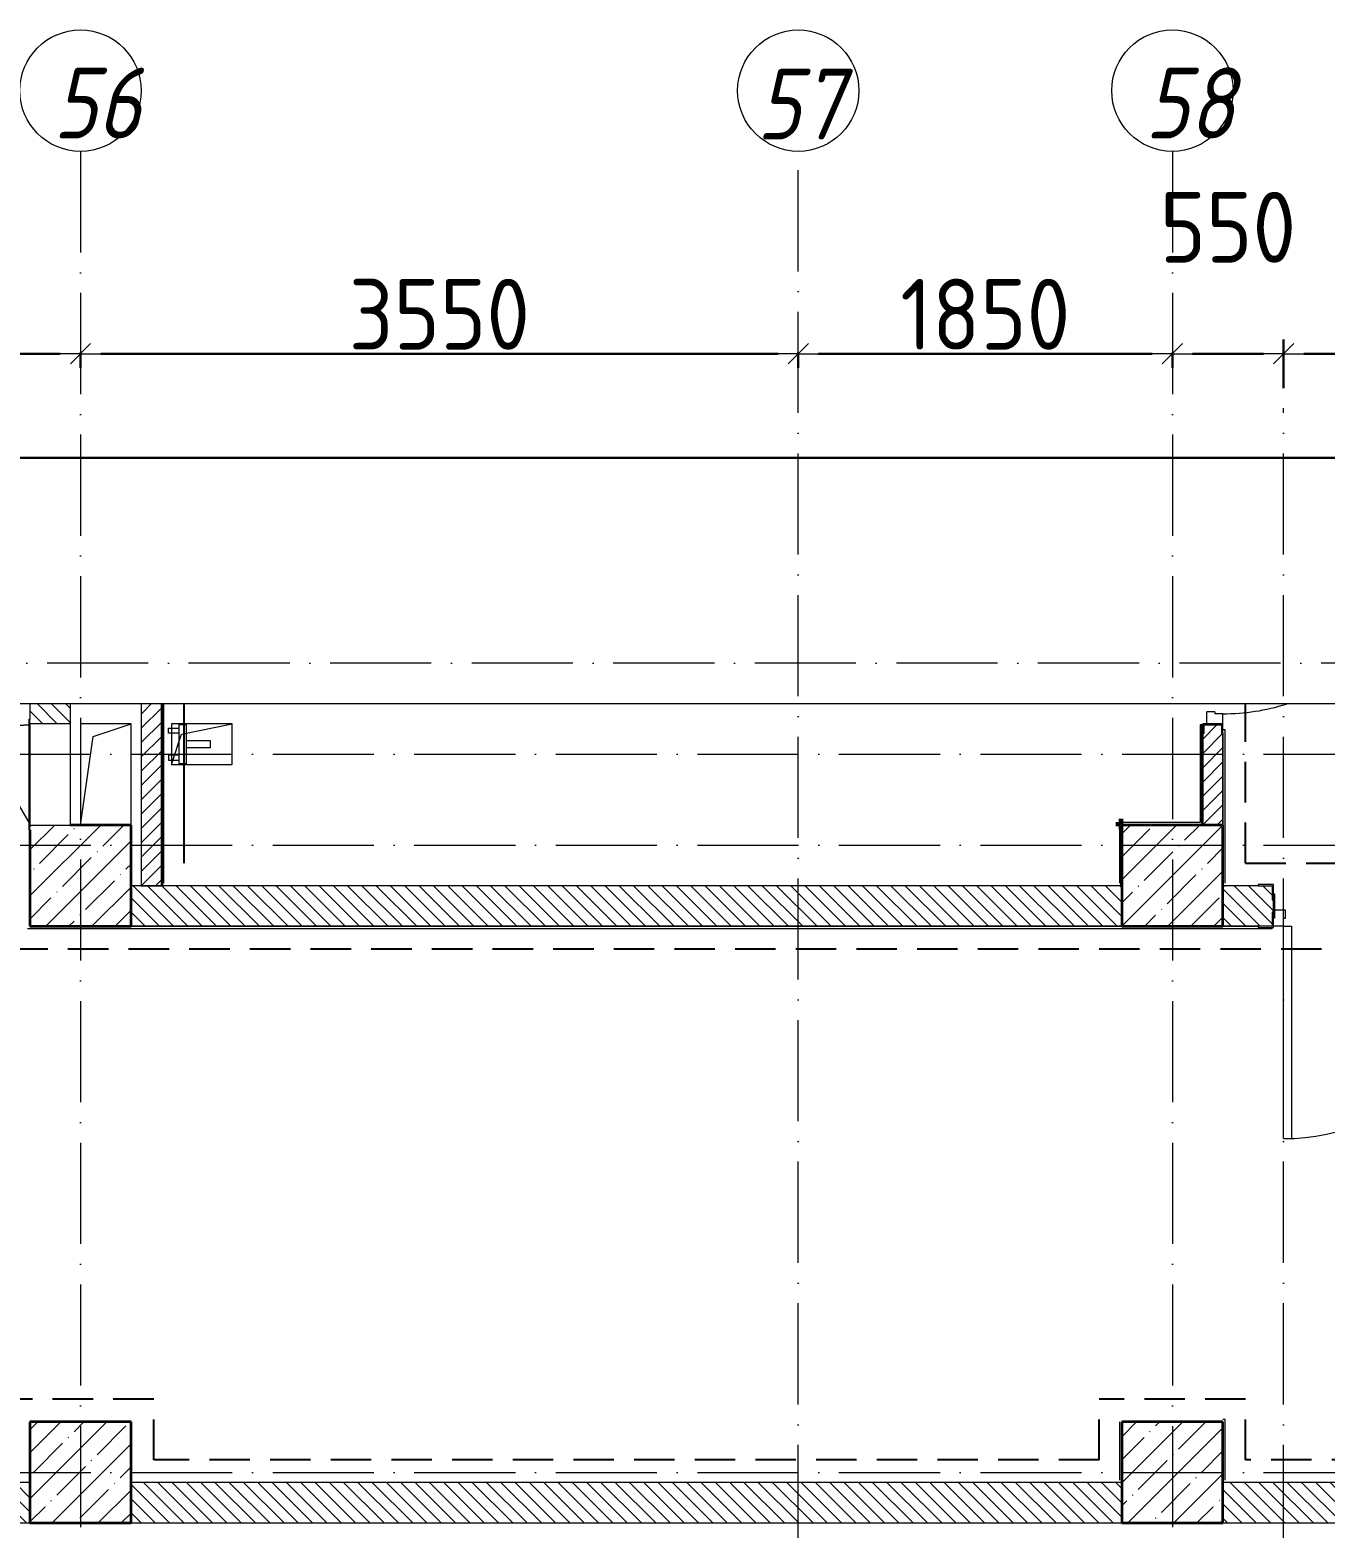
# Model space of a CAD drawing. Header units: millimetres. Extents: x -213536 to 1564669, y -45299 to 942238.
# Drawn here: x 286096 to 292501, y 257590 to 264995 of the extents above; entities that cross this region are included whole.
import ezdxf

# ---------------------------------------------------------------- set-up
doc = ezdxf.new("R2010")
doc.units = ezdxf.units.MM
for name, pattern in [('200_ШТРИХ_ш1п0_6_', [160, 100, -60]), ('50_200_ШТРИХ_1Т_ш5_п1_п1_', [700, 500, -100, 0, -100]), ('Штриховая _2 мм - 1 мм_', [300, 200, -100])]:
    doc.linetypes.add(name, pattern=pattern)
for name, color, linetype, lineweight in [('0-1', 7, 'Continuous', 5), ('0-2', 7, 'Continuous', 9), ('Каркас_Импост', 7, 'Continuous', 13), ('Несущие колонны', 7, 'Continuous', 9), ('Несущие колонны-1', 7, 'Continuous', 35), ('Обобщенные модели', 7, 'Continuous', 9), ('Общие ребра', 7, 'Continuous', 9), ('Окна', 7, 'Continuous', 9), ('Оси', 7, 'Continuous', 9), ('Оси-1', 7, 'Continuous', 20), ('Оси-2', 7, '50_200_ШТРИХ_1Т_ш5_п1_п1_', 9), ('Открывание в плане-2', 7, '200_ШТРИХ_ш1п0_6_', 9), ('Открывание-1', 7, 'Continuous', 9), ('Панель', 7, 'Continuous', 13), ('Размеры', 7, 'Continuous', 15), ('Стены-1', 7, 'Continuous', 13), ('Штриховка разреза-1', 7, 'Continuous', 9), ('Элементы узлов', 7, 'Continuous', 9)]:
    doc.layers.add(name, color=color, linetype=linetype, lineweight=lineweight)
for name, color, linetype, lineweight, true_color in [('Обобщенные модели-2', 3, 'Continuous', 90, 0x00ff00), ('Сантехнические приборы-1', 7, 'Continuous', 9, 0xaaaaaa), ('СТ-1_1', 7, 'Штриховая _2 мм - 1 мм_', 90, 0x888888), ('СТ-6_2', 7, 'Continuous', 90, 0x0080ff)]:
    doc.layers.add(name, color=color, linetype=linetype, lineweight=lineweight, true_color=true_color)
doc.layers.get('0-2').off()
doc.styles.add('ISOCPEUR_I_1', font='isocpeui.ttf', dxfattribs={"width": 0.85, "height": 2.5})
doc.styles.add('СПДС', font='isocpeur.ttf', dxfattribs={"width": 0.9})
doc.dimstyles.new('Размера А3', dxfattribs={"dimtxt": 200, "dimasz": 100, "dimexe": 70, "dimexo": 100, "dimgap": 20, "dimtad": 1, "dimdec": 0, "dimrnd": 10, "dimzin": 0, "dimdsep": 46, "dimtxsty": 'СПДС', "dimblk": 'ARROWHEAD_6', "dimcen": 1, "dimclrd": 256, "dimclre": 256, "dimclrt": 256, "dimazin": 0, "dimtfac": 1, "dimtdec": 0, "dimtmove": 2, "dimatfit": 3, "dimfxl": 1, "dimtolj": 1, "dimtzin": 0, "dimarcsym": 0})
pattern_1 = [(135, (0, 0), (-35.35534, -35.35534), [])]
pattern_2 = [(45, (0, 0), (-35.35534, 35.35534), [])]

# ---------------------------------------------------------------- blocks, each defined once
blk = doc.blocks.new('BSC_Колонна _Прямоугольная - 500х500-V80-АИ2_02_План отделки стен 2-го этажа _Часть 2_')
at = {"layer": 'Несущие колонны'}
h = blk.add_hatch(dxfattribs=at)
h.set_pattern_fill('FP_90', color=256, style=0, pattern_type=2)
h.set_pattern_definition([(45, (-85500, -48000), (-114.04925, 114.04925), []), (45, (-85385.95, -48000), (-114.04925, 114.04925), [201.613, -40.323, 3.353, -36.97])])
h.paths.add_polyline_path([(-250, -250), (250, -250), (250, 250), (-250, 250)], flags=0)
at = {"layer": 'Несущие колонны-1'}
for p, q in [((250, 250), (-250, 250)), ((-250, 250), (-250, -250)), ((250, -250), (250, 250)), ((-250, -250), (250, -250))]:
    blk.add_line(p, q, dxfattribs=at)
blk = doc.blocks.new('Дверь_СКБ_1Ст_Внутренняя_ШЕР - СОШ_Д-16_Дв_1150x2100h_Комната инструктора_ Раздевальные  _спортблок_-28418987-АИ2_02_План отделки стен 2-го этажа _Часть 2_')
at = {"layer": 'Каркас_Импост'}
for p, q in [((-562.5, 100), (-562.5, 20)), ((-562.5, 100), (-512.5, 100)), ((-512.5, 100), (-512.5, 60)), ((537.5, 100), (537.5, 60)), ((537.5, 100), (587.5, 100)), ((587.5, 100), (587.5, 20)), ((-562.5, 20), (-502.5, 20)), ((-502.5, 60), (-512.5, 60)), ((-502.5, 60), (-502.5, 20)), ((527.5, 60), (527.5, 20)), ((537.5, 60), (527.5, 60)), ((527.5, 20), (587.5, 20))]:
    blk.add_line(p, q, dxfattribs=at)
at = {"layer": 'Открывание-1'}
blk.add_arc((537.5, 100), 1050, 90, 180, dxfattribs=at)
at = {"layer": 'Панель'}
for p, q in [((537.5, 1150), (497.5, 1150)), ((497.5, 100), (497.5, 1150)), ((537.5, 1150), (537.5, 100)), ((537.5, 100), (497.5, 100))]:
    blk.add_line(p, q, dxfattribs=at)
blk = doc.blocks.new('BSC_Колонна _Прямоугольная - 500х500-25978818-АИ2_02_План отделки стен 2-го этажа _Часть 2_')
at = {"layer": 'Несущие колонны'}
h = blk.add_hatch(dxfattribs=at)
h.set_pattern_fill('FP_129', color=256, style=0, pattern_type=2)
h.set_pattern_definition([(45, (-80100, -48000), (-114.04925, 114.04925), []), (45, (-79985.95, -48000), (-114.04925, 114.04925), [201.613, -40.323, 3.353, -36.97])])
h.paths.add_polyline_path([(-250, -250), (250, -250), (250, 250), (-250, 250), (-250, 226)], flags=0)
at = {"layer": 'Несущие колонны-1'}
for p, q in [((-250, 226), (-250, -250)), ((250, 250), (-50, 250)), ((250, -250), (250, 250)), ((-250, -250), (250, -250))]:
    blk.add_line(p, q, dxfattribs=at)
blk = doc.blocks.new('BSC_Колонна _Прямоугольная - 500х500-V134-АИ2_02_План отделки стен 2-го этажа _Часть 2_')
at = {"layer": 'Несущие колонны'}
h = blk.add_hatch(dxfattribs=at)
h.set_pattern_fill('FP_134', color=256, style=0, pattern_type=2)
h.set_pattern_definition([(45, (-80100, -45050), (-114.04925, 114.04925), []), (45, (-79985.95, -45050), (-114.04925, 114.04925), [201.613, -40.323, 3.353, -36.97])])
h.paths.add_polyline_path([(-250, -250), (250, -250), (250, 250), (-250, 250)], flags=0)
at = {"layer": 'Несущие колонны-1'}
for p, q in [((250, 250), (-250, 250)), ((-250, 250), (-250, -250)), ((250, -250), (250, 250)), ((-250, -250), (250, -250))]:
    blk.add_line(p, q, dxfattribs=at)
blk = doc.blocks.new('BSC_Колонна _Прямоугольная - 500х500-V136-АИ2_02_План отделки стен 2-го этажа _Часть 2_')
at = {"layer": 'Несущие колонны'}
h = blk.add_hatch(dxfattribs=at)
h.set_pattern_fill('FP_136', color=256, style=0, pattern_type=2)
h.set_pattern_definition([(45, (-85500, -45050), (-114.04925, 114.04925), []), (45, (-85385.95, -45050), (-114.04925, 114.04925), [201.613, -40.323, 3.353, -36.97])])
h.paths.add_polyline_path([(-250, -250), (250, -250), (250, 250), (-250, 250)], flags=0)
at = {"layer": 'Несущие колонны-1'}
for p, q in [((250, 250), (-250, 250)), ((-250, 250), (-250, -250)), ((250, -250), (250, 250)), ((-250, -250), (250, -250))]:
    blk.add_line(p, q, dxfattribs=at)
blk = doc.blocks.new('Дверь_СКБ_1Ст_Внутренняя_ШЕР - СОШ_Д-13_Дв_1150x2100h_С_У учеников_ душевые _спортблок_-35419765-АИ2_02_План отделки стен 2-го этажа _Часть 2_')
at = {"layer": 'Каркас_Импост'}
for p, q in [((527.5, 10), (537.5, 10)), ((527.5, 10), (527.5, -30)), ((587.5, 50), (537.5, 50)), ((537.5, 50), (537.5, 10)), ((587.5, 50), (587.5, -30)), ((587.5, -30), (527.5, -30))]:
    blk.add_line(p, q, dxfattribs=at)
at = {"layer": 'Открывание-1'}
blk.add_arc((-512.5, 50), 1050, 360, 17.41606, dxfattribs=at)
blk = doc.blocks.new('154_Стойка_СКБ_Швеллер - СМ-2180_100-28278414-АИ2_02_План отделки стен 2-го этажа _Часть 2_')
at = {"layer": 'Обобщенные модели'}
for p, q in [((171, 50), (125, 50)), ((125, 50), (125, -50)), ((129.5, 42.4), (171, 42.4)), ((129.5, -42.4), (129.5, 42.4)), ((171, 42.4), (171, 50)), ((125, -50), (171, -50)), ((171, -42.4), (129.5, -42.4)), ((171, -50), (171, -42.4))]:
    blk.add_line(p, q, dxfattribs=at)
blk = doc.blocks.new('154_Стойка_СКБ_Уголок - СМ-2180_200-28268025-АИ2_02_План отделки стен 2-го этажа _Часть 2_')
at = {"layer": 'Обобщенные модели'}
for p, q in [((125, 156), (125, 81)), ((200, 156), (125, 156)), ((131, 81), (131, 150)), ((131, 150), (200, 150)), ((200, 150), (200, 156)), ((125, 81), (131, 81)), ((131, 19), (125, 19)), ((125, 19), (125, -56)), ((131, -50), (131, 19)), ((125, -56), (200, -56)), ((200, -50), (131, -50)), ((200, -56), (200, -50))]:
    blk.add_line(p, q, dxfattribs=at)
blk = doc.blocks.new('Стойка_Влож_Полоса боковая - Полоса-28213942-АИ2_02_План отделки стен 2-го этажа _Часть 2_')
at = {"layer": 'Обобщенные модели'}
for p, q in [((-5, 60), (0, 60)), ((-5, -60), (-5, 60)), ((0, 31), (0, -31)), ((0, -60), (-5, -60))]:
    blk.add_line(p, q, dxfattribs=at)
blk = doc.blocks.new('AR_Отверстие Ниша - Лючок-32401976-АИ2_02_План отделки стен 2-го этажа _Часть 2_')
at = {"layer": 'Окна'}
for p, q in [((250, 100), (-250, 100)), ((-250, 100), (-250, -100)), ((250, -100), (250, 100)), ((-250, -100), (250, -100))]:
    blk.add_line(p, q, dxfattribs=at)
blk = doc.blocks.new('Л_Общий_Лючок - Лючок-29684560-АИ2_02_План отделки стен 2-го этажа _Часть 2_')
at = {"layer": 'Окна'}
for p, q in [((524, 6), (-24, 6)), ((-24, 6), (-24, 0)), ((-24, 0), (0, 0)), ((500, 0), (524, 0)), ((524, 6), (524, 0))]:
    blk.add_line(p, q, dxfattribs=at)
at = {"layer": 'Открывание в плане-2'}
blk.add_line((16.4, 6), (428.6, 244), dxfattribs=at)
blk.add_arc((6, 0), 488, 0.70805, 30, dxfattribs=at)
blk = doc.blocks.new('AR_Отверстие прямоугольное _в плите_ - AR_Отверстие прямоугольное _в плите_-V194-АИ2_02_План отделки стен 2-го этажа _Часть 2_')
at = {"layer": 'Обобщенные модели'}
for p, q in [((125, 250), (-125, 250)), ((-125, 250), (-125, -250)), ((-62.5, 187.5), (125, 250)), ((125, -250), (125, 250)), ((-125, -250), (-62.5, 187.5))]:
    blk.add_line(p, q, dxfattribs=at)
blk = doc.blocks.new('AR_Отверстие прямоугольное _в плите_ - AR_Отверстие прямоугольное _в плите_-30459372-АИ2_02_План отделки стен 2-го этажа _Часть 2_')
at = {"layer": 'Обобщенные модели'}
for p, q in [((150, 100), (-150, 100)), ((-150, 100), (-150, -100)), ((-100, 50), (150, 100)), ((150, -100), (150, 100)), ((-150, -100), (-100, 50)), ((-150, -100), (150, -100))]:
    blk.add_line(p, q, dxfattribs=at)
blk = doc.blocks.new('АИ_2D_Кран настенный для ванны с душем - 2D_Кран настенный для ванны с душем-24839423-АИ2_02_План отделки стен 2-го этажа _Часть 2_')
at = {"layer": 'Сантехнические приборы-1'}
for p, q in [((-54.5, 0), (-79.1, 0)), ((-79.1, 0), (-79.1, -52.5)), ((-54.5, -52.5), (-54.5, 0)), ((54.5, -52.5), (54.5, 0)), ((54.5, 0), (79.1, 0)), ((79.1, 0), (79.1, -52.5)), ((-97.5, -87.5), (-97.5, -52.5)), ((-97.5, -52.5), (97.5, -52.5)), ((97.5, -52.5), (97.5, -87.5)), ((97.5, -87.5), (-97.5, -87.5)), ((-18.1, -205.8), (-18.1, -87.5)), ((18.1, -87.5), (18.1, -205.8)), ((18.1, -205.8), (-18.1, -205.8))]:
    blk.add_line(p, q, dxfattribs=at)
blk = doc.blocks.new('0125-Р-ОО-Ш2-АР-о_23_10_2024_rvt-1-АИ2_02_План отделки стен 2-го этажа _Часть 2_')
at = {"layer": 'Штриховка разреза-1'}
h = blk.add_hatch(dxfattribs=at)
h.set_pattern_fill('FP_2', color=256, style=0, pattern_type=2)
h.set_pattern_definition(pattern_1)
h.paths.add_polyline_path([(79850, 48750), (80050, 48750), (80050, 48850), (79850, 48850), (79850, 48774)], flags=0)
h = blk.add_hatch(dxfattribs=at)
h.set_pattern_fill('FP_92', color=256, style=0, pattern_type=2)
h.set_pattern_definition(pattern_2)
h.paths.add_polyline_path([(80400, 47950), (80500, 47950), (80500, 48850), (80400, 48850), (80400, 48542.9)], flags=0)
h = blk.add_hatch(dxfattribs=at)
h.set_pattern_fill('FP_92', color=256, style=0, pattern_type=2)
h.set_pattern_definition(pattern_2)
h.paths.add_polyline_path([(85750, 48250), (85750, 48704), (85742.4, 48704), (85742.4, 48745.5), (85657.6, 48745.5), (85657.6, 48704), (85650, 48704), (85650, 48250), (85742.4, 48250)], flags=0)
h = blk.add_hatch(dxfattribs=at)
h.set_pattern_fill('FP_2', color=256, style=0, pattern_type=2)
h.set_pattern_definition(pattern_1)
h.paths.add_polyline_path([(85250, 47750), (85250, 47950), (80350, 47950), (80350, 47750), (83562.3, 47750)], flags=0)
h = blk.add_hatch(dxfattribs=at)
h.set_pattern_fill('FP_2', color=256, style=0, pattern_type=2)
h.set_pattern_definition(pattern_1)
h.paths.add_polyline_path([(91100, 47750), (91100, 47950), (88550, 47950), (88550, 47750), (91018.2, 47750)], flags=0)
h.paths.add_polyline_path([(85925, 47750), (85994, 47750), (85994, 47819), (86000, 47819), (86000, 47881), (85994, 47881), (85994, 47950), (85750, 47950), (85750, 47750)], flags=0)
h.paths.add_polyline_path([(87290.3, 47750), (87450, 47750), (87450, 47950), (87156, 47950), (87156, 47881), (87150, 47881), (87150, 47819), (87156, 47819), (87156, 47750), (87225, 47750)], flags=0)
h = blk.add_hatch(dxfattribs=at)
h.set_pattern_fill('FP_2', color=256, style=0, pattern_type=2)
h.set_pattern_definition(pattern_1)
h.paths.add_polyline_path([(79850, 44800), (79850, 45000), (77350, 45000), (77350, 44800), (79834.4, 44800)], flags=0)
h = blk.add_hatch(dxfattribs=at)
h.set_pattern_fill('FP_2', color=256, style=0, pattern_type=2)
h.set_pattern_definition(pattern_1)
h.paths.add_polyline_path([(85250, 44800), (85250, 45000), (80350, 45000), (80350, 44800), (83562.3, 44800)], flags=0)
h = blk.add_hatch(dxfattribs=at)
h.set_pattern_fill('FP_2', color=256, style=0, pattern_type=2)
h.set_pattern_definition(pattern_1)
h.paths.add_polyline_path([(91100, 44800), (91100, 45000), (89306, 45000), (89306, 44931), (89300, 44931), (89300, 44869), (89306, 44869), (89306, 44800), (91018.2, 44800)], flags=0)
h.paths.add_polyline_path([(87290.3, 44800), (87294, 44800), (87294, 44869), (87300, 44869), (87300, 44931), (87294, 44931), (87294, 45000), (85750, 45000), (85750, 44800), (87225, 44800)], flags=0)
at = {"layer": 'Стены-1'}
for p, q in [((79850, 48850), (79850, 48774)), ((80050, 48750), (80050, 48850)), ((80400, 48850), (80400, 47950)), ((80500, 47950), (80500, 48850)), ((85650, 48704), (85650, 48250)), ((85750, 48250), (85750, 48704)), ((85250, 47950), (80350, 47950)), ((80400, 47950), (80500, 47950)), ((85925, 47950), (85750, 47950)), ((80350, 47750), (85250, 47750)), ((85750, 47750), (85925, 47750)), ((79850, 45000), (77350, 45000)), ((85250, 45000), (80350, 45000)), ((87225, 45000), (85750, 45000)), ((77350, 44800), (79850, 44800)), ((80350, 44800), (85250, 44800)), ((85750, 44800), (87225, 44800))]:
    blk.add_line(p, q, dxfattribs=at)
at = {"layer": '0-2'}
for name, p, rotation in [('Дверь_СКБ_1Ст_Внутренняя_ШЕР - СОШ_Д-13_Дв_1150x2100h_С_У учеников_ душевые _спортблок_-35419765-АИ2_02_План отделки стен 2-го этажа _Часть 2_', (85700, 49337.5), 270), ('Л_Общий_Лючок - Лючок-29684560-АИ2_02_План отделки стен 2-го этажа _Часть 2_', (79850, 48250), 89.9999999999999), ('AR_Отверстие Ниша - Лючок-32401976-АИ2_02_План отделки стен 2-го этажа _Часть 2_', (79950, 48500), 269.9999999999999), ('АИ_2D_Кран настенный для ванны с душем - 2D_Кран настенный для ванны с душем-24839423-АИ2_02_План отделки стен 2-го этажа _Часть 2_', (80535, 48650), 89.99999999999818), ('154_Стойка_СКБ_Швеллер - СМ-2180_100-28278414-АИ2_02_План отделки стен 2-го этажа _Часть 2_', (85700, 48875), 270), ('154_Стойка_СКБ_Уголок - СМ-2180_200-28268025-АИ2_02_План отделки стен 2-го этажа _Часть 2_', (86125, 47900), 180), ('Стойка_Влож_Полоса боковая - Полоса-28213942-АИ2_02_План отделки стен 2-го этажа _Часть 2_', (86000, 47850), 180), ('Дверь_СКБ_1Ст_Внутренняя_ШЕР - СОШ_Д-16_Дв_1150x2100h_Комната инструктора_ Раздевальные  _спортблок_-28418987-АИ2_02_План отделки стен 2-го этажа _Часть 2_', (86587.5, 47850), 180)]:
    blk.add_blockref(name, p, dxfattribs=dict(at, rotation=rotation))
for name, p in [('AR_Отверстие прямоугольное _в плите_ - AR_Отверстие прямоугольное _в плите_-V194-АИ2_02_План отделки стен 2-го этажа _Часть 2_', (80225, 48500)), ('AR_Отверстие прямоугольное _в плите_ - AR_Отверстие прямоугольное _в плите_-30459372-АИ2_02_План отделки стен 2-го этажа _Часть 2_', (80700, 48650)), ('BSC_Колонна _Прямоугольная - 500х500-25978818-АИ2_02_План отделки стен 2-го этажа _Часть 2_', (80100, 48000)), ('BSC_Колонна _Прямоугольная - 500х500-V80-АИ2_02_План отделки стен 2-го этажа _Часть 2_', (85500, 48000)), ('BSC_Колонна _Прямоугольная - 500х500-V134-АИ2_02_План отделки стен 2-го этажа _Часть 2_', (80100, 45050)), ('BSC_Колонна _Прямоугольная - 500х500-V136-АИ2_02_План отделки стен 2-го этажа _Часть 2_', (85500, 45050))]:
    blk.add_blockref(name, p, dxfattribs=at)
blk = doc.blocks.new('101_Уголок настенный вертикальный_Металл-ПМЮ-02_ - Металл-ПО-97-02_мерседес-20888985-АИ2_02_План отделки стен 2-го этажа _Часть 2_')
at = {"layer": 'Обобщенные модели-2'}
for p, q in [((145, 8), (125, 8)), ((125, 8), (125, -12)), ((127, -12), (127, 6)), ((127, 6), (145, 6)), ((145, 6), (145, 8)), ((125, -12), (127, -12))]:
    blk.add_line(p, q, dxfattribs=at)
blk = doc.blocks.new('DET_Линия разрыва - По умолчанию-18881922-АИ2_02_План отделки стен 2-го этажа _Часть 2_')
at = {"layer": 'Элементы узлов'}
blk.add_line((16354.1, 0), (224.2, 0), dxfattribs=at)
blk = doc.blocks.new('Ось сетки - Круг_Ø6_00__ISO-2_5_0_9K_-16731441-АИ2_02_План отделки стен 2-го этажа _Часть 2_')
at = {"layer": 'Оси-1'}
blk.add_circle((0, 0), 3, dxfattribs=at)
blk = doc.blocks.new('ARROWHEAD_6')
at = {"color": 0, "linetype": 'Continuous'}
for p, q in [((0, 0), (-1, 0)), ((-0.5, -0.5), (0.5, 0.5))]:
    blk.add_line(p, q, dxfattribs=at)
blk = doc.blocks.new('*D3005')
at = {"layer": 'Defpoints', "color": 0, "transparency": 16777216}
for p in [(286345.6, 263501.1), (286345.6, 263395.1), (283445.6, 263125.4)]:
    blk.add_point(p, dxfattribs=at)
at = {"layer": 'Размеры', "lineweight": -2, "transparency": 16777216}
for p, q in [((283445.6, 263225.4), (283445.6, 263465.1)), ((283545.6, 263395.1), (286245.6, 263395.1)), ((286345.6, 263401.1), (286345.6, 263325.1))]:
    blk.add_line(p, q, dxfattribs=at)
at = {"layer": 'Размеры', "lineweight": -2, "transparency": 16777216, "xscale": 100, "yscale": 100, "zscale": 100, "rotation": 180}
blk.add_blockref('ARROWHEAD_6', (283445.6, 263395.1), dxfattribs=at)
at = {"layer": 'Размеры', "lineweight": -2, "transparency": 16777216, "xscale": 100, "yscale": 100, "zscale": 100}
blk.add_blockref('ARROWHEAD_6', (286345.6, 263395.1), dxfattribs=at)
at = {"layer": 'Размеры', "lineweight": 25, "transparency": 16777216, "insert": (284895.6, 263590.1), "char_height": 350, "width": 2.488, "attachment_point": 5, "style": 'СПДС'}
blk.add_mtext('\\A1;2900', dxfattribs=at)
blk = doc.blocks.new('*D3006')
at = {"layer": 'Defpoints', "color": 0, "transparency": 16777216}
for p in [(286345.6, 263501.1), (289895.6, 263501.1), (289895.6, 263395.1)]:
    blk.add_point(p, dxfattribs=at)
at = {"layer": 'Размеры', "lineweight": -2, "transparency": 16777216}
for p, q in [((286345.6, 263401.1), (286345.6, 263325.1)), ((286445.6, 263395.1), (289795.6, 263395.1)), ((289895.6, 263401.1), (289895.6, 263325.1))]:
    blk.add_line(p, q, dxfattribs=at)
at = {"layer": 'Размеры', "lineweight": -2, "transparency": 16777216, "xscale": 100, "yscale": 100, "zscale": 100, "rotation": 180}
blk.add_blockref('ARROWHEAD_6', (286345.6, 263395.1), dxfattribs=at)
at = {"layer": 'Размеры', "lineweight": -2, "transparency": 16777216, "xscale": 100, "yscale": 100, "zscale": 100}
blk.add_blockref('ARROWHEAD_6', (289895.6, 263395.1), dxfattribs=at)
at = {"layer": 'Размеры', "lineweight": 25, "transparency": 16777216, "insert": (288120.6, 263590.1), "char_height": 350, "width": 2.488, "attachment_point": 5, "style": 'СПДС'}
blk.add_mtext('\\A1;3550', dxfattribs=at)
blk = doc.blocks.new('*D3007')
at = {"layer": 'Defpoints', "color": 0, "transparency": 16777216}
for p in [(289895.6, 263501.1), (291745.6, 263501.1), (291745.6, 263395.1)]:
    blk.add_point(p, dxfattribs=at)
at = {"layer": 'Размеры', "lineweight": -2, "transparency": 16777216}
for p, q in [((289895.6, 263401.1), (289895.6, 263325.1)), ((289995.6, 263395.1), (291645.6, 263395.1)), ((291745.6, 263401.1), (291745.6, 263325.1))]:
    blk.add_line(p, q, dxfattribs=at)
at = {"layer": 'Размеры', "lineweight": -2, "transparency": 16777216, "xscale": 100, "yscale": 100, "zscale": 100, "rotation": 180}
blk.add_blockref('ARROWHEAD_6', (289895.6, 263395.1), dxfattribs=at)
at = {"layer": 'Размеры', "lineweight": -2, "transparency": 16777216, "xscale": 100, "yscale": 100, "zscale": 100}
blk.add_blockref('ARROWHEAD_6', (291745.6, 263395.1), dxfattribs=at)
at = {"layer": 'Размеры', "lineweight": 25, "transparency": 16777216, "insert": (290820.6, 263590.1), "char_height": 350, "width": 2.3, "attachment_point": 5, "style": 'СПДС'}
blk.add_mtext('\\A1;1850', dxfattribs=at)
blk = doc.blocks.new('*D3008')
at = {"layer": 'Defpoints', "color": 0, "transparency": 16777216}
for p in [(291745.6, 263501.1), (292295.6, 263395.1), (292295.6, 263125.4)]:
    blk.add_point(p, dxfattribs=at)
at = {"layer": 'Размеры', "lineweight": -2, "transparency": 16777216}
for p, q in [((292295.6, 263225.4), (292295.6, 263465.1)), ((291745.6, 263401.1), (291745.6, 263325.1)), ((291845.6, 263395.1), (292195.6, 263395.1))]:
    blk.add_line(p, q, dxfattribs=at)
at = {"layer": 'Размеры', "lineweight": -2, "transparency": 16777216, "xscale": 100, "yscale": 100, "zscale": 100, "rotation": 180}
blk.add_blockref('ARROWHEAD_6', (291745.6, 263395.1), dxfattribs=at)
at = {"layer": 'Размеры', "lineweight": -2, "transparency": 16777216, "xscale": 100, "yscale": 100, "zscale": 100}
blk.add_blockref('ARROWHEAD_6', (292295.6, 263395.1), dxfattribs=at)
at = {"layer": 'Размеры', "lineweight": 25, "transparency": 16777216, "insert": (292020.6, 264020.1), "char_height": 350, "width": 1.866, "attachment_point": 5, "style": 'СПДС'}
blk.add_mtext('\\A1;550', dxfattribs=at)
blk = doc.blocks.new('*D3009')
at = {"layer": 'Defpoints', "color": 0, "transparency": 16777216}
for p in [(294245.6, 263501.1), (294245.6, 263395.1), (292295.6, 263125.4)]:
    blk.add_point(p, dxfattribs=at)
at = {"layer": 'Размеры', "lineweight": -2, "transparency": 16777216}
for p, q in [((292295.6, 263225.4), (292295.6, 263465.1)), ((292395.6, 263395.1), (294145.6, 263395.1)), ((294245.6, 263401.1), (294245.6, 263325.1))]:
    blk.add_line(p, q, dxfattribs=at)
at = {"layer": 'Размеры', "lineweight": -2, "transparency": 16777216, "xscale": 100, "yscale": 100, "zscale": 100, "rotation": 180}
blk.add_blockref('ARROWHEAD_6', (292295.6, 263395.1), dxfattribs=at)
at = {"layer": 'Размеры', "lineweight": -2, "transparency": 16777216, "xscale": 100, "yscale": 100, "zscale": 100}
blk.add_blockref('ARROWHEAD_6', (294245.6, 263395.1), dxfattribs=at)
at = {"layer": 'Размеры', "lineweight": 25, "transparency": 16777216, "insert": (293270.6, 263590.1), "char_height": 350, "width": 2.3, "attachment_point": 5, "style": 'СПДС'}
blk.add_mtext('\\A1;1950', dxfattribs=at)
blk = doc.blocks.new('*D3014')
at = {"layer": 'Defpoints', "color": 0, "transparency": 16777216}
for p in [(277545.6, 262986.7), (309745.6, 262986.7), (309745.6, 262880.7)]:
    blk.add_point(p, dxfattribs=at)
at = {"layer": 'Размеры', "lineweight": -2, "transparency": 16777216}
for p, q in [((277545.6, 262886.7), (277545.6, 262810.7)), ((309745.6, 262886.7), (309745.6, 262810.7)), ((277645.6, 262880.7), (309645.6, 262880.7))]:
    blk.add_line(p, q, dxfattribs=at)
at = {"layer": 'Размеры', "lineweight": -2, "transparency": 16777216, "xscale": 100, "yscale": 100, "zscale": 100, "rotation": 180}
blk.add_blockref('ARROWHEAD_6', (277545.6, 262880.7), dxfattribs=at)
at = {"layer": 'Размеры', "lineweight": -2, "transparency": 16777216, "xscale": 100, "yscale": 100, "zscale": 100}
blk.add_blockref('ARROWHEAD_6', (309745.6, 262880.7), dxfattribs=at)
at = {"layer": 'Размеры', "lineweight": 25, "transparency": 16777216, "insert": (293645.6, 263075.7), "char_height": 350, "width": 3.111, "attachment_point": 5, "style": 'СПДС'}
blk.add_mtext('\\A1;32200', dxfattribs=at)
blk = doc.blocks.new('Оси1')
at = {"layer": 'Оси-2'}
for p, q in [((286345.6, 264395.4), (286345.6, 224015.2)), ((289895.6, 210594.5), (289895.6, 264395.4)), ((291745.6, 264395.4), (291745.6, 227065.2)), ((292295.6, 210594.5), (292295.6, 263125.4)), ((311183.9, 261865.2), (283095.6, 261865.2)), ((283095.6, 261415.2), (312453.9, 261415.2)), ((283095.6, 260965.2), (311183.9, 260965.2)), ((283095.6, 257865.2), (311183.9, 257865.2))]:
    blk.add_line(p, q, dxfattribs=at)
at = {"layer": 'Оси-1', "xscale": 99.99999999999993, "yscale": 99.99999999999993, "zscale": 99.99999999999993, "rotation": 180}
for p in [(286345.6, 264695.4), (291745.6, 264695.4)]:
    blk.add_blockref('Ось сетки - Круг_Ø6_00__ISO-2_5_0_9K_-16731441-АИ2_02_План отделки стен 2-го этажа _Часть 2_', p, dxfattribs=at)
at = {"layer": 'Оси-1', "xscale": 99.99999999999993, "yscale": 99.99999999999993, "zscale": 99.99999999999993}
blk.add_blockref('Ось сетки - Круг_Ø6_00__ISO-2_5_0_9K_-16731441-АИ2_02_План отделки стен 2-го этажа _Часть 2_', (289895.6, 264695.4), dxfattribs=at)
at = {"layer": 'Оси', "char_height": 350, "width": 404.05, "attachment_point": 1, "style": 'ISOCPEUR_I_1'}
for s, insert in [('56', (286211.2, 264809.3)), ('58', (291611.2, 264809.3)), ('57', (289690.7, 264804.2))]:
    blk.add_mtext(s, dxfattribs=dict(at, insert=insert))
at = {"layer": 'Размеры', "lineweight": 25}
for base, p1, p2, picture, middle in [((292295.6, 263395.1), (291745.6, 263501.1), (292295.6, 263125.4), '*D3008', (292020.6, 264020.1)), ((286345.6, 263395.1), (283445.6, 263125.4), (286345.6, 263501.1), '*D3005', (284895.6, 263590.1)), ((289895.6, 263395.1), (286345.6, 263501.1), (289895.6, 263501.1), '*D3006', (288120.6, 263590.1)), ((291745.6, 263395.1), (289895.6, 263501.1), (291745.6, 263501.1), '*D3007', (290820.6, 263590.1)), ((294245.6, 263395.1), (292295.6, 263125.4), (294245.6, 263501.1), '*D3009', (293270.6, 263590.1)), ((309745.6, 262880.7), (277545.6, 262986.7), (309745.6, 262986.7), '*D3014', (293645.6, 263075.7))]:
    dim = blk.add_linear_dim(base=base, p1=p1, p2=p2, dimstyle='Размера А3', override={"dimtxt": 350}, dxfattribs=at)
    dim.commit()
    dim.dimension.update_dxf_attribs({"geometry": picture, "text_midpoint": middle})

msp = doc.modelspace()

# ---------------------------------------------------------------- linework, layer by layer
at = {"layer": 'Общие ребра'}
for p, q in [((286750.6, 261665.2), (286750.6, 260770.2)), ((291890.6, 261070.2), (291890.6, 261560.7)), ((291490.6, 260770.2), (291490.6, 261070.2)), ((291490.6, 261070.2), (291890.6, 261070.2))]:
    msp.add_line(p, q, dxfattribs=at)
at = {"layer": 'СТ-1_1', "lineweight": 25}
for p, q in [((292107.6, 260877.2), (292107.6, 261665.2)), ((292107.6, 260877.2), (293483.6, 260877.2)), ((285983.6, 260453.2), (297233.6, 260453.2)), ((286707.6, 258227.2), (285983.6, 258227.2)), ((286707.6, 257927.2), (286707.6, 258227.2)), ((292107.6, 258227.2), (291383.6, 258227.2)), ((291383.6, 257927.2), (291383.6, 258227.2)), ((292107.6, 257927.2), (292107.6, 258227.2)), ((291383.6, 257927.2), (286707.6, 257927.2)), ((297233.6, 257927.2), (292107.6, 257927.2))]:
    msp.add_line(p, q, dxfattribs=at)
at = {"layer": 'СТ-6_2', "lineweight": 25}
msp.add_line((286857.6, 260877.2), (286857.6, 261665.2), dxfattribs=at)
at = {"layer": 'Стены-1'}
for p, q in [((286745.6, 261665.2), (286745.6, 260765.2)), ((286757.6, 260777.2), (286757.6, 261665.2)), ((291883.6, 261560.7), (291883.6, 261077.2)), ((291895.6, 261560.7), (291883.6, 261560.7)), ((291895.6, 261065.2), (291895.6, 261519.2)), ((292007.6, 261535.2), (291995.6, 261535.2)), ((291995.6, 261519.2), (291995.6, 261065.2)), ((292007.6, 260777.2), (292007.6, 261535.2)), ((291483.6, 261077.2), (291483.6, 260777.2)), ((291883.6, 261077.2), (291483.6, 261077.2)), ((286745.6, 260765.2), (286757.6, 260765.2)), ((291995.6, 260765.2), (292007.6, 260765.2)), ((286083.6, 260553.2), (292239.6, 260553.2)), ((291495.6, 260565.2), (286595.6, 260565.2)), ((292170.6, 260565.2), (291995.6, 260565.2)), ((292239.6, 260553.2), (292239.6, 260559.2)), ((291483.6, 258115.2), (291483.6, 257827.2)), ((292007.6, 258127.2), (291995.6, 258127.2)), ((292007.6, 257827.2), (292007.6, 258127.2))]:
    msp.add_line(p, q, dxfattribs=at)

# ---------------------------------------------------------------- block references
at = {"color": 2, "lineweight": 30}
msp.add_blockref('Оси1', (0, 0), dxfattribs=at)
at = {"layer": '0-1'}
msp.add_blockref('0125-Р-ОО-Ш2-АР-о_23_10_2024_rvt-1-АИ2_02_План отделки стен 2-го этажа _Часть 2_', (206245.6, 212815.2), dxfattribs=at)
at = {"layer": 'Обобщенные модели-2'}
msp.add_blockref('101_Уголок настенный вертикальный_Металл-ПМЮ-02_ - Металл-ПО-97-02_мерседес-20888985-АИ2_02_План отделки стен 2-го этажа _Часть 2_', (291356.6, 261071.2), dxfattribs=at)
at = {"layer": 'Элементы узлов', "rotation": 180}
msp.add_blockref('DET_Линия разрыва - По умолчанию-18881922-АИ2_02_План отделки стен 2-го этажа _Часть 2_', (295598.6, 261665.2), dxfattribs=at)

doc.saveas('drawing.dxf')
